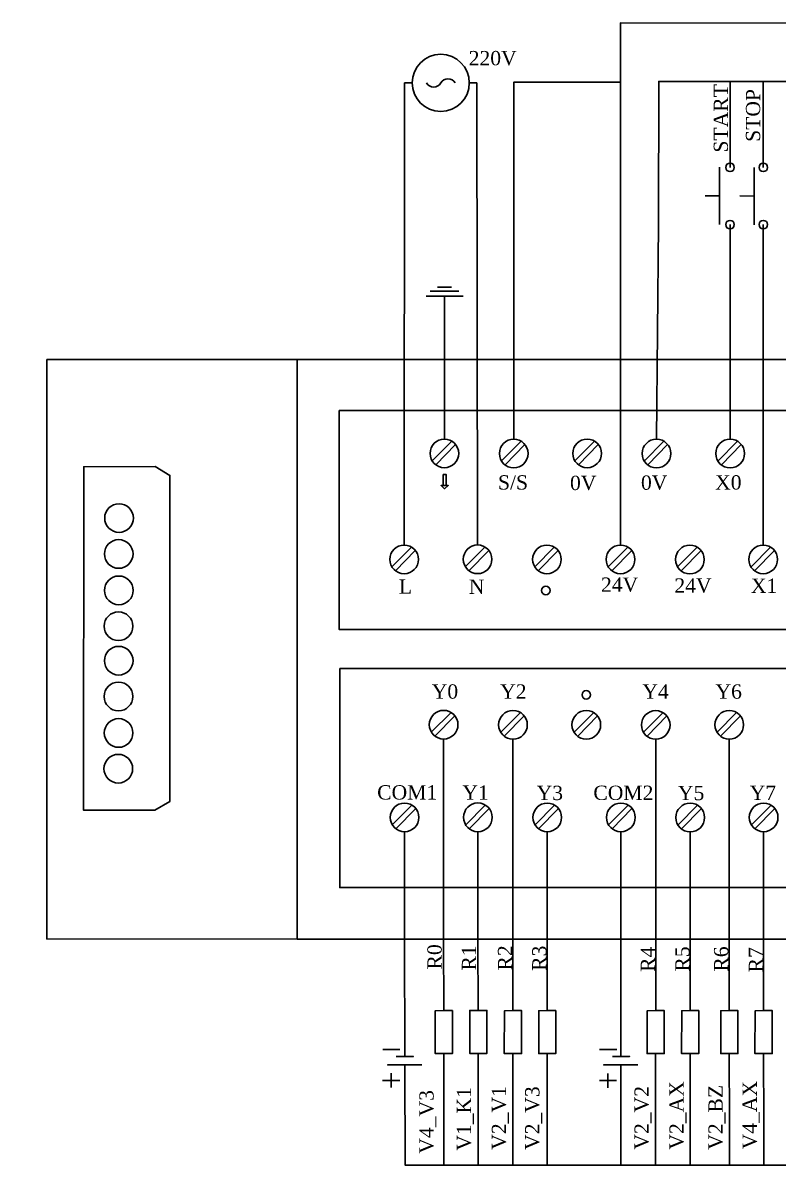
# Model space of a CAD drawing. Header units: millimetres. Extents: x 7014966 to 7187914, y 108642 to 109358.
# Drawn here: x 7015434.8 to 7015505.4, y 109151.7 to 109258.4 of the extents above; entities that cross this region are included whole.
import ezdxf

# ---------------------------------------------------------------- set-up
doc = ezdxf.new("R2010")
doc.units = ezdxf.units.MM
doc.layers.add('Layer1', color=7, linetype='Continuous', lineweight=30)
doc.styles.get("Standard").update_dxf_attribs({"font": 'arial.ttf'})

msp = doc.modelspace()

# ---------------------------------------------------------------- linework, layer by layer
at = {"layer": 'Layer1', "lineweight": 30}
for p, q in [((7015470.48, 109252.76), (7015470.44, 109209.59)), ((7015470.48, 109252.76), (7015471.18, 109252.76)), ((7015477.24, 109252.76), (7015476.53, 109252.76)), ((7015500.89, 109244.87), (7015500.89, 109252.89)), ((7015504, 109244.87), (7015504, 109252.89)), ((7015499.91, 109244.88), (7015499.91, 109239.53)), ((7015503.14, 109244.86), (7015503.14, 109239.51)), ((7015499.91, 109242.21), (7015498.58, 109242.22)), ((7015503.14, 109242.19), (7015501.8, 109242.2)), ((7015472.88, 109233.32), (7015475.55, 109233.32)), ((7015473.55, 109233.69), (7015474.88, 109233.69)), ((7015474.89, 109219.29), (7015473.06, 109217.45)), ((7015481.37, 109219.28), (7015479.54, 109217.45)), ((7015488.23, 109219.29), (7015486.4, 109217.45)), ((7015494.71, 109219.28), (7015492.88, 109217.44)), ((7015501.59, 109219.28), (7015499.76, 109217.44)), ((7015475.24, 109218.99), (7015473.39, 109217.08)), ((7015481.73, 109218.98), (7015479.87, 109217.08)), ((7015488.58, 109218.98), (7015486.73, 109217.08)), ((7015495.06, 109218.97), (7015493.21, 109217.07)), ((7015501.94, 109218.98), (7015500.09, 109217.07)), ((7015471.13, 109209.39), (7015469.3, 109207.56)), ((7015471.48, 109209.09), (7015469.63, 109207.19)), ((7015477.99, 109209.4), (7015476.15, 109207.56)), ((7015478.34, 109209.09), (7015476.49, 109207.19)), ((7015484.47, 109209.39), (7015482.64, 109207.55)), ((7015484.82, 109209.08), (7015482.97, 109207.18)), ((7015491.35, 109209.39), (7015489.51, 109207.56)), ((7015491.7, 109209.09), (7015489.85, 109207.19)), ((7015497.83, 109209.38), (7015495.99, 109207.55)), ((7015498.18, 109209.08), (7015496.33, 109207.18)), ((7015504.68, 109209.39), (7015502.85, 109207.55)), ((7015505.04, 109209.08), (7015503.18, 109207.18)), ((7015474.82, 109193.95), (7015472.98, 109192.11)), ((7015475.17, 109193.64), (7015473.32, 109191.74)), ((7015481.3, 109193.94), (7015479.47, 109192.1)), ((7015481.65, 109193.63), (7015479.8, 109191.73)), ((7015488.16, 109193.95), (7015486.32, 109192.11)), ((7015488.51, 109193.64), (7015486.66, 109191.74)), ((7015494.64, 109193.94), (7015492.8, 109192.1)), ((7015494.99, 109193.63), (7015493.14, 109191.73)), ((7015501.51, 109193.94), (7015499.68, 109192.1)), ((7015501.87, 109193.63), (7015500.01, 109191.73)), ((7015474.13, 109191.47), (7015474.13, 109172.79)), ((7015480.61, 109191.46), (7015480.61, 109172.79)), ((7015493.95, 109191.46), (7015493.95, 109172.79)), ((7015500.82, 109191.46), (7015500.82, 109172.79)), ((7015471.17, 109185.3), (7015469.33, 109183.46)), ((7015478.02, 109185.3), (7015476.19, 109183.46)), ((7015484.5, 109185.29), (7015482.67, 109183.46)), ((7015491.38, 109185.3), (7015489.55, 109183.46)), ((7015497.86, 109185.29), (7015496.03, 109183.45)), ((7015504.72, 109185.29), (7015502.89, 109183.45)), ((7015471.52, 109184.99), (7015469.67, 109183.09)), ((7015478.37, 109184.99), (7015476.52, 109183.09)), ((7015484.86, 109184.99), (7015483, 109183.09)), ((7015491.73, 109184.99), (7015489.88, 109183.09)), ((7015498.21, 109184.98), (7015496.36, 109183.08)), ((7015505.07, 109184.99), (7015503.22, 109183.08)), ((7015470.48, 109182.82), (7015470.48, 109172.79)), ((7015477.33, 109182.82), (7015477.33, 109172.79)), ((7015483.81, 109182.81), (7015483.81, 109172.79)), ((7015490.69, 109182.82), (7015490.69, 109172.79)), ((7015497.17, 109182.81), (7015497.17, 109172.79)), ((7015504.03, 109182.81), (7015504.03, 109172.79)), ((7015469.24, 109159.58), (7015469.24, 109160.25)), ((7015469.24, 109159.58), (7015469.24, 109158.91)), ((7015489.48, 109159.57), (7015489.48, 109160.24)), ((7015489.48, 109159.57), (7015489.48, 109158.9))]:
    msp.add_line(p, q, dxfattribs=at)
for points in [[(7015490.66, 109209.59), (7015490.66, 109258.37), (7015632.1, 109258.34)], [(7015477.3, 109209.59), (7015477.24, 109252.76)], [(7015480.68, 109219.48), (7015480.7, 109252.83), (7015490.66, 109252.83)], [(7015494.21, 109239.52), (7015494.23, 109252.89), (7015627.88, 109252.88)], [(7015494.02, 109219.47), (7015494.21, 109239.52)], [(7015500.9, 109219.48), (7015500.89, 109239.52)], [(7015503.99, 109209.58), (7015504, 109239.52)], [(7015474.22, 109232.85), (7015472.49, 109232.85)], [(7015474.2, 109219.49), (7015474.22, 109232.85)], [(7015474.22, 109232.85), (7015475.96, 109232.85)], [(7015460.43, 109226.91), (7015437.04, 109226.91)], [(7015460.43, 109172.79), (7015437.04, 109172.8), (7015437.05, 109209.23), (7015437.04, 109226.91)], [(7015447.19, 109216.92), (7015440.51, 109216.91), (7015440.47, 109184.84), (7015447.15, 109184.84), (7015448.54, 109185.63), (7015448.56, 109216.1), (7015447.19, 109216.92)], [(7015474.1, 109215.14), (7015473.89, 109215.14), (7015474.22, 109214.85), (7015474.56, 109215.14), (7015474.36, 109215.14)], [(7015470.48, 109172.79), (7015470.49, 109161.83), (7015471.3, 109161.83), (7015469.69, 109161.83)], [(7015474.13, 109172.79), (7015474.15, 109166.11), (7015474.95, 109166.11), (7015474.95, 109162.1), (7015473.34, 109162.09), (7015473.35, 109166.1), (7015474.15, 109166.11)], [(7015477.33, 109172.79), (7015477.37, 109166.12), (7015478.17, 109166.12), (7015478.17, 109162.11), (7015476.57, 109162.11), (7015476.57, 109166.12), (7015477.37, 109166.12)], [(7015480.61, 109172.79), (7015480.61, 109166.11), (7015481.41, 109166.11), (7015481.41, 109162.1), (7015479.8, 109162.09), (7015479.82, 109166.1), (7015480.61, 109166.11)], [(7015483.81, 109172.79), (7015483.81, 109166.11), (7015484.61, 109166.11), (7015484.61, 109162.1), (7015483.01, 109162.09), (7015483.02, 109166.1), (7015483.81, 109166.11)], [(7015490.69, 109172.79), (7015490.7, 109161.83), (7015491.51, 109161.83), (7015489.9, 109161.83)], [(7015493.95, 109172.79), (7015493.95, 109166.11), (7015494.75, 109166.11), (7015494.74, 109162.1), (7015493.14, 109162.09), (7015493.16, 109166.1), (7015493.95, 109166.11)], [(7015497.17, 109172.79), (7015497.17, 109166.11), (7015497.97, 109166.11), (7015497.97, 109162.1), (7015496.37, 109162.09), (7015496.38, 109166.1), (7015497.17, 109166.11)], [(7015500.82, 109172.79), (7015500.82, 109166.11), (7015501.63, 109166.11), (7015501.62, 109162.1), (7015500.02, 109162.09), (7015500.03, 109166.1), (7015500.82, 109166.11)], [(7015504.03, 109172.79), (7015504.03, 109166.11), (7015504.83, 109166.11), (7015504.83, 109162.1), (7015503.22, 109162.09), (7015503.24, 109166.1), (7015504.03, 109166.11)], [(7015468.45, 109162.48), (7015470.05, 109162.48)], [(7015474.15, 109162.09), (7015474.15, 109155.68)], [(7015477.37, 109162.11), (7015477.37, 109155.68)], [(7015480.61, 109162.09), (7015480.61, 109155.68)], [(7015483.81, 109162.09), (7015483.81, 109155.68)], [(7015488.69, 109162.47), (7015490.3, 109162.47)], [(7015493.94, 109162.09), (7015493.94, 109155.68)], [(7015497.17, 109162.09), (7015497.17, 109155.68)], [(7015500.82, 109162.09), (7015500.84, 109155.68)], [(7015504.03, 109162.1), (7015504.05, 109155.68)], [(7015470.5, 109161.03), (7015468.89, 109161.03), (7015472.1, 109161.03)], [(7015470.5, 109161.03), (7015470.53, 109151.67), (7015607.73, 109151.67)], [(7015490.69, 109161.03), (7015489.08, 109161.03), (7015492.29, 109161.03)], [(7015490.69, 109161.03), (7015490.69, 109155.68)], [(7015468.43, 109159.58), (7015470.04, 109159.58)], [(7015488.68, 109159.57), (7015490.28, 109159.57)], [(7015474.15, 109155.68), (7015474.15, 109151.67)], [(7015477.37, 109155.68), (7015477.37, 109151.67)], [(7015480.61, 109155.68), (7015480.61, 109151.67)], [(7015483.81, 109155.68), (7015483.81, 109151.67)], [(7015490.69, 109155.68), (7015490.69, 109151.67)], [(7015493.94, 109155.68), (7015493.94, 109151.67)], [(7015497.17, 109155.68), (7015497.17, 109151.67)], [(7015500.84, 109155.68), (7015500.84, 109151.67)], [(7015504.05, 109155.68), (7015504.06, 109151.67)]]:
    msp.add_lwpolyline(points, dxfattribs=at)
for points in [[(7015460.43, 109226.91), (7015619.32, 109226.91), (7015619.32, 109172.79), (7015460.43, 109172.79)], [(7015464.38, 109222.15), (7015614.5, 109222.15), (7015614.5, 109201.69), (7015464.38, 109201.69)], [(7015474.1, 109216.19), (7015474.36, 109216.19), (7015474.36, 109215.14), (7015474.1, 109215.14)], [(7015464.42, 109198.05), (7015614.54, 109198.05), (7015614.54, 109177.6), (7015464.42, 109177.6)]]:
    msp.add_lwpolyline(points, close=True, dxfattribs=at)
for centre, radius in [((7015473.86, 109252.76), 2.67), ((7015500.89, 109244.87), 0.401), ((7015504, 109244.87), 0.401), ((7015500.89, 109239.52), 0.401), ((7015504, 109239.52), 0.401), ((7015474.2, 109218.15), 1.34), ((7015480.68, 109218.14), 1.34), ((7015487.54, 109218.15), 1.34), ((7015494.02, 109218.14), 1.34), ((7015500.9, 109218.14), 1.34), ((7015443.8, 109212.11), 1.34), ((7015443.77, 109208.76), 1.34), ((7015470.44, 109208.25), 1.34), ((7015477.3, 109208.26), 1.34), ((7015483.78, 109208.25), 1.34), ((7015490.66, 109208.25), 1.34), ((7015497.14, 109208.24), 1.34), ((7015503.99, 109208.25), 1.34), ((7015443.78, 109205.36), 1.34), ((7015483.68, 109205.35), 0.401), ((7015443.75, 109202.01), 1.34), ((7015443.77, 109198.79), 1.34), ((7015443.75, 109195.45), 1.34), ((7015487.46, 109195.6), 0.401), ((7015474.13, 109192.81), 1.34), ((7015480.61, 109192.8), 1.34), ((7015487.46, 109192.8), 1.34), ((7015493.95, 109192.79), 1.34), ((7015500.82, 109192.8), 1.34), ((7015443.76, 109192.04), 1.34), ((7015443.73, 109188.7), 1.34), ((7015470.48, 109184.15), 1.34), ((7015477.33, 109184.16), 1.34), ((7015483.81, 109184.15), 1.34), ((7015490.69, 109184.15), 1.34), ((7015497.17, 109184.14), 1.34), ((7015504.03, 109184.15), 1.34)]:
    msp.add_circle(centre, radius, dxfattribs=at)
for centre, start, end in [((7015473.19, 109253.14), 210, 330), ((7015474.53, 109252.37), 30.0154, 150.0154)]:
    msp.add_arc(centre, 0.772, start, end, dxfattribs=at)

# ---------------------------------------------------------------- texts
at = {"layer": 'Layer1', "lineweight": 30, "char_height": 1.3365, "attachment_point": 1}
for s, width, insert in [('{\\fTimes New Roman|b0|i0|c0|p18;220V}', 35.5113, (7015476.47, 109255.74)), ('{\\fTimes New Roman|b0|i0|c0|p18;S/S}', 22.9335, (7015479.21, 109216.11)), ('{\\fTimes New Roman|b0|i0|c0|p18;0V}', 22.9335, (7015485.94, 109216.06)), ('{\\fTimes New Roman|b0|i0|c0|p18;0V}', 22.9335, (7015492.57, 109216.09)), ('{\\fTimes New Roman|b0|i0|c0|p18;X0}', 22.9335, (7015499.5, 109216.11)), ('{\\fTimes New Roman|b0|i0|c0|p18;24V}', 26.9468, (7015488.83, 109206.56)), ('{\\fTimes New Roman|b0|i0|c0|p18;24V}', 26.9468, (7015495.69, 109206.48)), ('{\\fTimes New Roman|b0|i0|c0|p18;X1}', 26.9468, (7015502.84, 109206.46)), ('{\\fTimes New Roman|b0|i0|c0|p18;L}', 13.2767, (7015469.94, 109206.38)), ('{\\fTimes New Roman|b0|i0|c0|p18;N}', 13.2767, (7015476.48, 109206.37)), ('{\\fTimes New Roman|b0|i0|c0|p18;Y0}', 26.9468, (7015473.02, 109196.58)), ('{\\fTimes New Roman|b0|i0|c0|p18;Y2}', 26.9468, (7015479.41, 109196.58)), ('{\\fTimes New Roman|b0|i0|c0|p18;Y4}', 26.9468, (7015492.7, 109196.58)), ('{\\fTimes New Roman|b0|i0|c0|p18;Y6}', 26.9468, (7015499.53, 109196.58)), ('{\\fTimes New Roman|b0|i0|c0|p18;COM1}', 38.6386, (7015467.92, 109187.16)), ('{\\fTimes New Roman|b0|i0|c0|p18;Y1}', 26.9468, (7015475.88, 109187.14)), ('{\\fTimes New Roman|b0|i0|c0|p18;Y3}', 26.9468, (7015482.82, 109187.11)), ('{\\fTimes New Roman|b0|i0|c0|p18;COM2}', 40.9738, (7015488.12, 109187.12)), ('{\\fTimes New Roman|b0|i0|c0|p18;Y5}', 26.9468, (7015496.02, 109187.1)), ('{\\fTimes New Roman|b0|i0|c0|p18;Y7}', 26.9468, (7015502.73, 109187.12))]:
    msp.add_mtext_dynamic_manual_height_columns(s, width=width, gutter_width=12.5, heights=[0], dxfattribs=dict(at, insert=insert))
at = {"layer": 'Layer1', "lineweight": 30, "char_height": 1.3365, "attachment_point": 1, "rotation": 90}
for s, width, insert in [('{\\fTimes New Roman|b0|i0|c0|p18;START}', 55.9507, (7015499.36, 109246.25)), ('{\\fTimes New Roman|b0|i0|c0|p18;STOP}', 55.9507, (7015502.37, 109247.25)), ('{\\fTimes New Roman|b0|i0|c0|p18;R0}', 20.7354, (7015472.61, 109169.95)), ('{\\fTimes New Roman|b0|i0|c0|p18;R1}', 20.7354, (7015475.83, 109169.85)), ('{\\fTimes New Roman|b0|i0|c0|p18;R2}', 20.7354, (7015479.2, 109169.85)), ('{\\fTimes New Roman|b0|i0|c0|p18;R3}', 20.7354, (7015482.4, 109169.82)), ('{\\fTimes New Roman|b0|i0|c0|p18;R4}', 20.7354, (7015492.54, 109169.72)), ('{\\fTimes New Roman|b0|i0|c0|p18;R5}', 20.7354, (7015495.77, 109169.75)), ('{\\fTimes New Roman|b0|i0|c0|p18;R6}', 20.7354, (7015499.39, 109169.75)), ('{\\fTimes New Roman|b0|i0|c0|p18;R7}', 20.7354, (7015502.64, 109169.68)), ('{\\fTimes New Roman|b0|i0|c0|p18;V2_AX}', 48.687, (7015495.23, 109153.12)), ('{\\fTimes New Roman|b0|i0|c0|p18;V4_AX}', 55.9507, (7015502.06, 109153.15)), ('{\\fTimes New Roman|b0|i0|c0|p18;V4_V3}', 48.687, (7015471.86, 109152.74)), ('{\\fTimes New Roman|b0|i0|c0|p18;V1_K1}', 48.687, (7015475.36, 109153.02)), ('{\\fTimes New Roman|b0|i0|c0|p18;V2_V1}', 48.687, (7015478.63, 109153.11)), ('{\\fTimes New Roman|b0|i0|c0|p18;V2_V3}', 48.687, (7015481.74, 109153.09)), ('{\\fTimes New Roman|b0|i0|c0|p18;V2_V2}', 48.687, (7015491.96, 109153.12)), ('{\\fTimes New Roman|b0|i0|c0|p18;V2_BZ}', 55.9507, (7015498.87, 109153.11))]:
    msp.add_mtext_dynamic_manual_height_columns(s, width=width, gutter_width=12.5, heights=[0], dxfattribs=dict(at, insert=insert))

doc.saveas('drawing.dxf')
